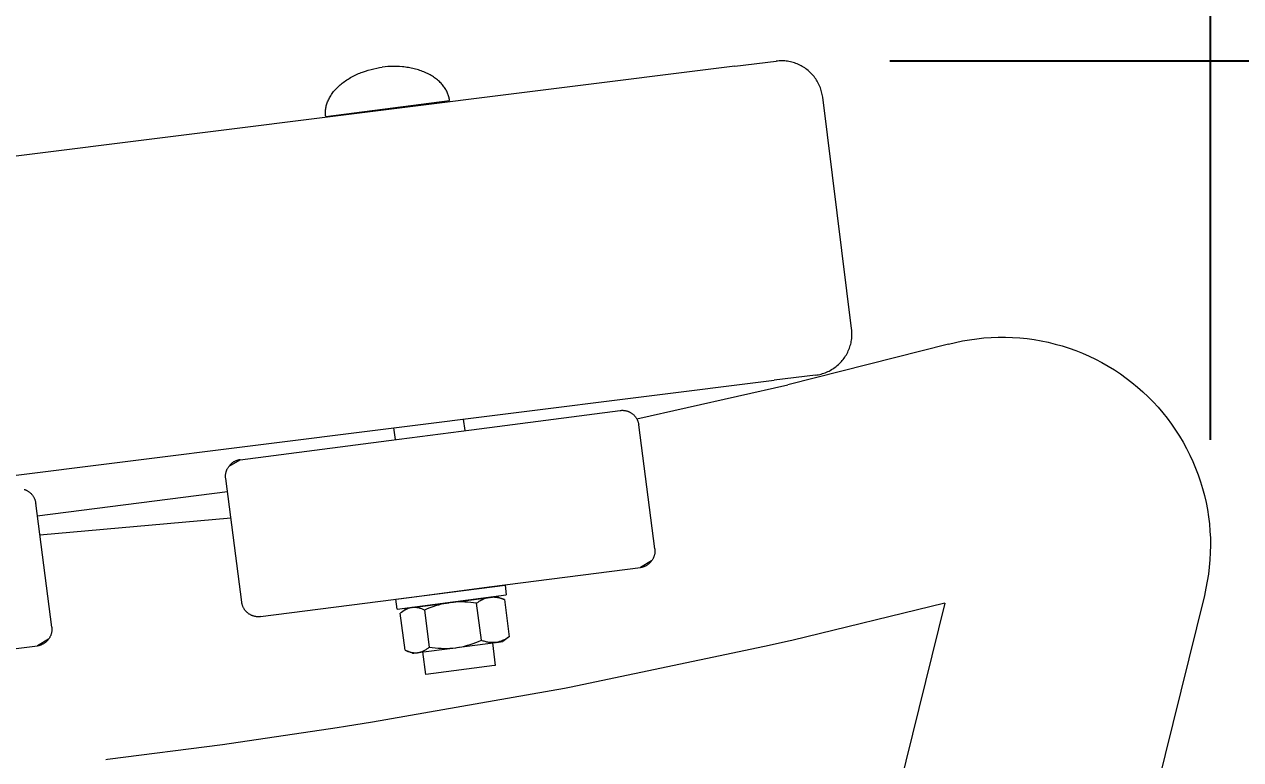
# Model space of a CAD drawing. Header units: inches. Extents: x -9 to 187, y -3 to 135.
# Drawn here: x 166.89 to 172.64, y 112.22 to 115.69 of the extents above; entities that cross this region are included whole.
import ezdxf

# ---------------------------------------------------------------- set-up
doc = ezdxf.new("R2010")
doc.units = ezdxf.units.IN
doc.layers.add('ZANO_R', color=7, linetype='Continuous', lineweight=0)
doc.layers.add('ZANO_W', color=1, linetype='Continuous', lineweight=0)
doc.styles.get("Standard").update_dxf_attribs({"font": 'arial.ttf'})
doc.dimstyles.new('amerykanie', dxfattribs={"dimtxt": 50, "dimasz": 50, "dimexe": 0.5, "dimexo": 0.5, "dimgap": 1, "dimtad": 1, "dimdec": 0, "dimzin": 0, "dimlunit": 5, "dimtxsty": 'Standard', "dimcen": 0.09, "dimclrd": 1, "dimclre": 1, "dimclrt": 1, "dimazin": 0, "dimtfac": 1, "dimtdec": 0, "dimtmove": 0, "dimatfit": 3, "dimfxl": 1, "dimtzin": 0, "dimarcsym": 1})

# ---------------------------------------------------------------- blocks, each defined once
blk = doc.blocks.new('*D357')
at = {"layer": 'ZANO_W', "color": 1, "lineweight": -2}
for p, q in [((170.9796, 115.5202), (177.164, 115.5202)), ((176.664, 99.6059), (176.664, 114.5202)), ((173.0397, 98.6059), (177.164, 98.6059))]:
    blk.add_line(p, q, dxfattribs=at)
at = {"layer": 'ZANO_W', "color": 1}
for points in [[(176.8307, 114.5202), (176.4974, 114.5202), (176.664, 115.5202)], [(176.4974, 99.6059), (176.8307, 99.6059), (176.664, 98.6059)]]:
    blk.add_solid(points, dxfattribs=at)
at = {"layer": 'ZANO_W', "color": 1, "insert": (175.3238, 107.063), "char_height": 1.625, "attachment_point": 5, "rotation": 90}
blk.add_mtext('16 15/16', dxfattribs=at)
blk = doc.blocks.new('*D359')
at = {"layer": 'ZANO_W', "color": 1, "lineweight": -2}
for p, q in [((155.046, 122.6297), (155.046, 118.629)), ((172.4947, 113.7294), (172.4947, 119.629)), ((156.046, 119.129), (171.4947, 119.129))]:
    blk.add_line(p, q, dxfattribs=at)
at = {"layer": 'ZANO_W', "color": 1}
for points in [[(156.046, 119.2957), (156.046, 118.9624), (155.046, 119.129)], [(171.4947, 118.9624), (171.4947, 119.2957), (172.4947, 119.129)]]:
    blk.add_solid(points, dxfattribs=at)
at = {"layer": 'ZANO_W', "color": 1, "insert": (163.7704, 120.4693), "char_height": 1.625, "attachment_point": 5}
blk.add_mtext('17 7/16', dxfattribs=at)

msp = doc.modelspace()

# ---------------------------------------------------------------- linework, layer by layer
at = {"layer": 'ZANO_R'}
for p, q in [((170.24737, 115.49465), (163.99715, 114.71357)), ((168.52802, 115.48022), (168.54138, 115.48344)), ((168.54138, 115.48344), (168.55467, 115.4862)), ((168.55467, 115.4862), (168.56784, 115.48851)), ((168.56784, 115.48851), (168.58087, 115.4904)), ((168.59395, 115.4919), (168.58087, 115.4904)), ((168.60728, 115.49303), (168.59395, 115.4919)), ((168.62084, 115.49376), (168.60728, 115.49303)), ((168.63457, 115.49406), (168.62084, 115.49376)), ((168.64845, 115.49393), (168.63457, 115.49406)), ((168.66242, 115.49333), (168.64845, 115.49393)), ((168.67643, 115.49226), (168.66242, 115.49333)), ((168.68343, 115.49154), (168.67643, 115.49226)), ((168.69043, 115.4907), (168.68343, 115.49154)), ((168.69741, 115.48973), (168.69043, 115.4907)), ((168.70437, 115.48863), (168.69741, 115.48973)), ((168.71129, 115.48741), (168.70437, 115.48863)), ((168.71818, 115.48606), (168.71129, 115.48741)), ((168.72503, 115.48459), (168.71818, 115.48606)), ((168.73182, 115.48298), (168.72503, 115.48459)), ((168.73856, 115.48125), (168.73182, 115.48298)), ((170.24737, 115.49465), (170.44269, 115.51906)), ((170.44938, 115.51978), (170.44269, 115.51906)), ((170.45608, 115.52027), (170.44938, 115.51978)), ((170.46279, 115.52054), (170.45608, 115.52027)), ((170.46952, 115.52057), (170.46279, 115.52054)), ((170.47623, 115.52037), (170.46952, 115.52057)), ((170.48294, 115.51994), (170.47623, 115.52037)), ((170.48963, 115.51929), (170.48294, 115.51994)), ((170.49629, 115.51841), (170.48963, 115.51929)), ((170.50292, 115.5173), (170.49629, 115.51841)), ((170.50951, 115.51596), (170.50292, 115.5173)), ((170.51605, 115.5144), (170.50951, 115.51596)), ((170.52253, 115.51262), (170.51605, 115.5144)), ((170.52894, 115.51062), (170.52253, 115.51262)), ((170.53529, 115.50839), (170.52894, 115.51062)), ((170.54155, 115.50596), (170.53529, 115.50839)), ((170.54773, 115.50331), (170.54155, 115.50596)), ((170.55381, 115.50045), (170.54773, 115.50331)), ((170.5598, 115.49739), (170.55381, 115.50045)), ((170.56567, 115.49412), (170.5598, 115.49739)), ((170.57143, 115.49066), (170.56567, 115.49412)), ((170.57707, 115.487), (170.57143, 115.49066)), ((170.58258, 115.48315), (170.57707, 115.487)), ((170.58795, 115.47912), (170.58258, 115.48315)), ((168.40199, 115.42278), (168.40751, 115.42667)), ((168.40751, 115.42667), (168.41315, 115.43047)), ((168.41315, 115.43047), (168.41891, 115.43417)), ((168.41891, 115.43417), (168.42478, 115.43778)), ((168.42478, 115.43778), (168.43075, 115.44128)), ((168.43075, 115.44128), (168.43682, 115.44467)), ((168.43682, 115.44467), (168.44298, 115.44795)), ((168.44298, 115.44795), (168.44922, 115.45113)), ((168.44922, 115.45113), (168.45554, 115.45419)), ((168.45554, 115.45419), (168.46193, 115.45715)), ((168.46193, 115.45715), (168.46837, 115.45998)), ((168.46837, 115.45998), (168.47487, 115.4627)), ((168.47487, 115.4627), (168.48142, 115.4653)), ((168.48142, 115.4653), (168.48801, 115.46779)), ((168.48801, 115.46779), (168.50128, 115.4724)), ((168.50128, 115.4724), (168.51464, 115.47655)), ((168.51464, 115.47655), (168.52802, 115.48022)), ((168.74523, 115.47939), (168.73856, 115.48125)), ((168.75182, 115.47741), (168.74523, 115.47939)), ((168.75833, 115.4753), (168.75182, 115.47741)), ((168.76476, 115.47307), (168.75833, 115.4753)), ((168.77109, 115.47072), (168.76476, 115.47307)), ((168.77732, 115.46824), (168.77109, 115.47072)), ((168.78344, 115.46565), (168.77732, 115.46824)), ((168.78945, 115.46294), (168.78344, 115.46565)), ((168.79534, 115.46012), (168.78945, 115.46294)), ((168.8011, 115.45719), (168.79534, 115.46012)), ((168.80672, 115.45415), (168.8011, 115.45719)), ((168.81221, 115.45101), (168.80672, 115.45415)), ((168.81756, 115.44776), (168.81221, 115.45101)), ((168.82276, 115.44442), (168.81756, 115.44776)), ((168.8278, 115.44098), (168.82276, 115.44442)), ((168.83269, 115.43746), (168.8278, 115.44098)), ((168.83742, 115.43385), (168.83269, 115.43746)), ((168.84199, 115.43016), (168.83742, 115.43385)), ((168.84638, 115.42639), (168.84199, 115.43016)), ((168.85061, 115.42255), (168.84638, 115.42639)), ((170.59319, 115.4749), (170.58795, 115.47912)), ((170.59827, 115.47051), (170.59319, 115.4749)), ((170.60321, 115.46594), (170.59827, 115.47051)), ((170.60798, 115.46121), (170.60321, 115.46594)), ((170.6126, 115.45632), (170.60798, 115.46121)), ((170.61704, 115.45128), (170.6126, 115.45632)), ((170.6213, 115.44608), (170.61704, 115.45128)), ((170.62539, 115.44075), (170.6213, 115.44608)), ((170.62929, 115.43528), (170.62539, 115.44075)), ((170.63301, 115.42967), (170.62929, 115.43528)), ((170.63653, 115.42395), (170.63301, 115.42967)), ((168.34381, 115.36545), (168.34728, 115.37019)), ((168.34728, 115.37019), (168.35093, 115.37489)), ((168.35093, 115.37489), (168.35476, 115.37955)), ((168.35476, 115.37955), (168.35876, 115.38416)), ((168.35876, 115.38416), (168.36293, 115.38871)), ((168.36293, 115.38871), (168.36727, 115.39322)), ((168.36727, 115.39322), (168.37177, 115.39766)), ((168.37177, 115.39766), (168.37644, 115.40204)), ((168.37644, 115.40204), (168.38126, 115.40634)), ((168.38126, 115.40634), (168.38623, 115.41057)), ((168.38623, 115.41057), (168.39134, 115.41473)), ((168.39134, 115.41473), (168.3966, 115.4188)), ((168.3966, 115.4188), (168.40199, 115.42278)), ((168.85467, 115.41864), (168.85061, 115.42255)), ((168.85855, 115.41467), (168.85467, 115.41864)), ((168.86225, 115.41063), (168.85855, 115.41467)), ((168.86578, 115.40655), (168.86225, 115.41063)), ((168.86913, 115.40241), (168.86578, 115.40655)), ((168.8723, 115.39823), (168.86913, 115.40241)), ((168.8753, 115.39402), (168.8723, 115.39823)), ((168.87811, 115.38976), (168.8753, 115.39402)), ((168.88074, 115.38547), (168.87811, 115.38976)), ((168.8832, 115.38116), (168.88074, 115.38547)), ((168.88548, 115.37683), (168.8832, 115.38116)), ((168.88759, 115.37248), (168.88548, 115.37683)), ((168.88952, 115.36812), (168.88759, 115.37248)), ((168.89128, 115.36374), (168.88952, 115.36812)), ((170.63985, 115.4181), (170.63653, 115.42395)), ((170.64297, 115.41215), (170.63985, 115.4181)), ((170.64589, 115.4061), (170.64297, 115.41215)), ((170.64859, 115.39994), (170.64589, 115.4061)), ((170.65109, 115.3937), (170.64859, 115.39994)), ((170.65337, 115.38738), (170.65109, 115.3937)), ((170.65543, 115.38098), (170.65337, 115.38738)), ((170.65728, 115.37452), (170.65543, 115.38098)), ((170.6589, 115.368), (170.65728, 115.37452)), ((170.6603, 115.36143), (170.6589, 115.368)), ((168.31343, 115.25718), (168.89902, 115.33323)), ((168.31648, 115.30756), (168.31775, 115.31235)), ((168.31775, 115.31235), (168.3192, 115.31717)), ((168.3192, 115.31717), (168.32084, 115.322)), ((168.32084, 115.322), (168.32265, 115.32685)), ((168.32265, 115.32685), (168.32465, 115.3317)), ((168.32465, 115.3317), (168.32683, 115.33655)), ((168.32683, 115.33655), (168.3292, 115.3414)), ((168.3292, 115.3414), (168.33175, 115.34625)), ((168.33175, 115.34625), (168.33449, 115.35108)), ((168.33449, 115.35108), (168.33741, 115.35589)), ((168.33741, 115.35589), (168.34052, 115.36069)), ((168.34052, 115.36069), (168.34381, 115.36545)), ((168.77019, 115.3165), (168.77102, 115.31015)), ((168.89287, 115.35937), (168.89128, 115.36374)), ((168.8943, 115.35499), (168.89287, 115.35937)), ((168.89556, 115.35062), (168.8943, 115.35499)), ((168.89666, 115.34625), (168.89556, 115.35062)), ((168.8976, 115.3419), (168.89666, 115.34625)), ((168.89839, 115.33756), (168.8976, 115.3419)), ((168.89902, 115.33323), (168.89839, 115.33756)), ((170.66147, 115.35481), (170.6603, 115.36143)), ((170.66242, 115.34815), (170.66147, 115.35481)), ((170.79911, 114.25436), (170.66242, 115.34815)), ((168.31233, 115.27487), (168.31243, 115.27942)), ((168.31238, 115.27037), (168.31233, 115.27487)), ((168.31259, 115.26592), (168.31238, 115.27037)), ((168.31243, 115.27942), (168.31269, 115.28402)), ((168.31293, 115.26152), (168.31259, 115.26592)), ((168.31269, 115.28402), (168.31311, 115.28865)), ((168.31343, 115.25718), (168.31293, 115.26152)), ((168.31311, 115.28865), (168.3137, 115.29333)), ((168.3137, 115.29333), (168.31445, 115.29804)), ((168.31445, 115.29804), (168.31538, 115.30279)), ((168.31538, 115.30279), (168.31648, 115.30756)), ((168.44288, 115.26915), (168.44226, 115.27391)), ((170.79983, 114.24768), (170.79911, 114.25436)), ((170.80032, 114.24098), (170.79983, 114.24768)), ((170.79999, 114.21412), (170.80042, 114.22082)), ((170.80058, 114.23426), (170.80032, 114.24098)), ((170.80042, 114.22082), (170.80062, 114.22754)), ((170.80062, 114.22754), (170.80058, 114.23426)), ((171.25667, 114.18087), (170.49704, 113.98896)), ((170.78601, 114.1555), (170.78844, 114.16177)), ((170.78844, 114.16177), (170.79066, 114.16811)), ((170.79066, 114.16811), (170.79267, 114.17453)), ((170.79267, 114.17453), (170.79445, 114.18101)), ((170.79445, 114.18101), (170.79601, 114.18755)), ((170.79601, 114.18755), (170.79734, 114.19413)), ((170.79734, 114.19413), (170.79845, 114.20076)), ((170.79845, 114.20076), (170.79934, 114.20743)), ((170.79934, 114.20743), (170.79999, 114.21412)), ((171.25667, 114.18087), (171.28969, 114.18907)), ((171.28969, 114.18907), (171.32297, 114.19613)), ((171.32297, 114.19613), (171.35648, 114.20204)), ((171.35648, 114.20204), (171.39017, 114.20678)), ((171.39017, 114.20678), (171.424, 114.21035)), ((171.424, 114.21035), (171.45794, 114.21276)), ((171.45794, 114.21276), (171.49194, 114.21399)), ((171.49194, 114.21399), (171.52596, 114.21404)), ((171.52596, 114.21404), (171.55996, 114.21292)), ((171.55996, 114.21292), (171.59391, 114.21062)), ((171.59391, 114.21062), (171.62775, 114.20715)), ((171.62775, 114.20715), (171.66145, 114.20252)), ((171.66145, 114.20252), (171.69498, 114.19672)), ((171.69498, 114.19672), (171.72828, 114.18976)), ((171.72828, 114.18976), (171.76132, 114.18166)), ((171.76132, 114.18166), (171.79407, 114.17242)), ((171.79407, 114.17242), (171.82647, 114.16206)), ((171.82647, 114.16206), (171.8585, 114.15058)), ((170.75055, 114.09878), (170.75495, 114.10387)), ((170.75495, 114.10387), (170.75916, 114.1091)), ((170.75916, 114.1091), (170.7632, 114.11448)), ((170.7632, 114.11448), (170.76705, 114.11999)), ((170.76705, 114.11999), (170.77071, 114.12563)), ((170.77071, 114.12563), (170.77417, 114.13139)), ((170.77417, 114.13139), (170.77744, 114.13726)), ((170.77744, 114.13726), (170.7805, 114.14324)), ((170.7805, 114.14324), (170.78336, 114.14933)), ((170.78336, 114.14933), (170.78601, 114.1555)), ((171.8585, 114.15058), (171.89011, 114.138)), ((171.89011, 114.138), (171.92127, 114.12434)), ((171.92127, 114.12434), (171.95193, 114.10961)), ((171.95193, 114.10961), (171.98207, 114.09382)), ((170.66743, 114.04369), (170.67375, 114.04597)), ((170.67375, 114.04597), (170.67999, 114.04846)), ((170.67999, 114.04846), (170.68614, 114.05117)), ((170.68614, 114.05117), (170.6922, 114.05409)), ((170.6922, 114.05409), (170.69815, 114.05721)), ((170.69815, 114.05721), (170.704, 114.06053)), ((170.704, 114.06053), (170.70972, 114.06405)), ((170.70972, 114.06405), (170.71532, 114.06776)), ((170.71532, 114.06776), (170.7208, 114.07167)), ((170.7208, 114.07167), (170.72613, 114.07575)), ((170.72613, 114.07575), (170.73133, 114.08002)), ((170.73133, 114.08002), (170.73637, 114.08446)), ((170.73637, 114.08446), (170.74126, 114.08907)), ((170.74126, 114.08907), (170.74599, 114.09385)), ((170.74599, 114.09385), (170.75055, 114.09878)), ((171.98207, 114.09382), (172.01165, 114.07701)), ((172.01165, 114.07701), (172.04063, 114.05918)), ((172.04063, 114.05918), (172.06897, 114.04036)), ((164.18266, 113.22914), (170.43288, 114.01023)), ((169.78344, 113.82818), (170.49704, 113.98896)), ((170.6281, 114.03462), (170.43288, 114.01023)), ((170.6281, 114.03462), (170.6282, 114.03464)), ((170.6282, 114.03464), (170.63486, 114.03558)), ((170.63486, 114.03558), (170.64147, 114.03676)), ((170.64147, 114.03676), (170.64805, 114.03816)), ((170.64805, 114.03816), (170.65457, 114.03978)), ((170.65457, 114.03978), (170.66103, 114.04162)), ((170.66103, 114.04162), (170.66743, 114.04369)), ((172.06897, 114.04036), (172.09664, 114.02058)), ((172.09664, 114.02058), (172.12362, 113.99985)), ((172.12362, 113.99985), (172.14986, 113.97819)), ((172.14986, 113.97819), (172.17534, 113.95565)), ((172.17534, 113.95565), (172.20003, 113.93224)), ((172.20003, 113.93224), (172.22389, 113.90798)), ((172.22389, 113.90798), (172.24689, 113.88292)), ((172.24689, 113.88292), (172.26902, 113.85708)), ((168.96369, 113.82662), (168.97073, 113.77242)), ((169.00194, 113.77647), (169.70466, 113.8677)), ((169.70466, 113.8677), (169.70733, 113.868)), ((169.70733, 113.868), (169.71001, 113.86821)), ((169.71001, 113.86821), (169.71269, 113.86833)), ((169.71269, 113.86833), (169.71538, 113.86835)), ((169.71538, 113.86835), (169.71806, 113.86829)), ((169.71806, 113.86829), (169.72074, 113.86813)), ((169.72074, 113.86813), (169.72342, 113.86788)), ((169.72342, 113.86788), (169.72608, 113.86754)), ((169.72608, 113.86754), (169.72873, 113.86711)), ((169.72873, 113.86711), (169.73137, 113.86659)), ((169.73137, 113.86659), (169.73399, 113.86598)), ((169.73399, 113.86598), (169.73658, 113.86528)), ((169.73658, 113.86528), (169.73915, 113.86449)), ((169.73915, 113.86449), (169.74169, 113.86362)), ((169.74169, 113.86362), (169.7442, 113.86266)), ((169.7442, 113.86266), (169.74668, 113.86161)), ((169.74668, 113.86161), (169.74912, 113.86048)), ((169.74912, 113.86048), (169.75152, 113.85926)), ((169.75152, 113.85926), (169.75388, 113.85797)), ((169.75388, 113.85797), (169.75619, 113.8566)), ((169.75619, 113.8566), (169.75845, 113.85514)), ((169.75845, 113.85514), (169.76066, 113.85361)), ((169.76066, 113.85361), (169.76282, 113.85201)), ((169.76282, 113.85201), (169.76493, 113.85033)), ((169.76493, 113.85033), (169.76697, 113.84859)), ((169.76697, 113.84859), (169.76895, 113.84677)), ((169.76895, 113.84677), (169.77087, 113.84489)), ((169.77087, 113.84489), (169.77273, 113.84294)), ((169.77273, 113.84294), (169.77451, 113.84093)), ((169.77451, 113.84093), (169.77623, 113.83886)), ((169.77623, 113.83886), (169.77788, 113.83673)), ((169.77788, 113.83673), (169.77945, 113.83455)), ((169.77945, 113.83455), (169.78095, 113.83232)), ((169.78095, 113.83232), (169.78237, 113.83003)), ((169.78237, 113.83003), (169.78371, 113.8277)), ((169.78371, 113.8277), (169.78497, 113.82533)), ((169.78497, 113.82533), (169.78615, 113.82291)), ((169.78615, 113.82291), (169.78724, 113.82045)), ((169.78724, 113.82045), (169.78825, 113.81796)), ((169.78825, 113.81796), (169.78918, 113.81543)), ((169.78918, 113.81543), (169.79002, 113.81288)), ((172.26902, 113.85708), (172.29024, 113.83049)), ((172.29024, 113.83049), (172.31053, 113.80318)), ((168.61153, 113.72579), (169.00194, 113.77647)), ((168.6428, 113.72985), (168.63555, 113.78562)), ((169.79002, 113.81288), (169.79077, 113.8103)), ((169.79077, 113.8103), (169.79143, 113.80769)), ((169.79143, 113.80769), (169.792, 113.80506)), ((169.792, 113.80506), (169.79248, 113.80242)), ((169.79248, 113.80242), (169.79287, 113.79976)), ((169.8689, 113.21415), (169.79287, 113.79976)), ((172.31053, 113.80318), (172.32987, 113.77518)), ((172.32987, 113.77518), (172.34822, 113.74654)), ((167.90881, 113.63456), (168.61153, 113.72579)), ((172.34822, 113.74654), (172.36557, 113.71728)), ((172.36557, 113.71728), (172.38191, 113.68743)), ((172.38191, 113.68743), (172.3972, 113.65704)), ((172.3972, 113.65704), (172.41143, 113.62614)), ((167.84496, 113.5834), (167.84592, 113.58591)), ((167.84592, 113.58591), (167.84697, 113.58839)), ((167.84697, 113.58839), (167.8481, 113.59083)), ((167.8481, 113.59083), (167.84931, 113.59323)), ((167.84931, 113.59323), (167.85061, 113.59558)), ((167.85061, 113.59558), (167.85198, 113.59789)), ((167.85198, 113.59789), (167.85344, 113.60016)), ((167.85344, 113.60016), (167.85497, 113.60237)), ((167.85497, 113.60237), (167.85657, 113.60452)), ((167.85657, 113.60452), (167.90881, 113.63456)), ((167.85825, 113.60663), (167.85657, 113.60452)), ((167.85999, 113.60867), (167.85825, 113.60663)), ((167.86181, 113.61065), (167.85999, 113.60867)), ((167.86369, 113.61257), (167.86181, 113.61065)), ((167.86564, 113.61442), (167.86369, 113.61257)), ((167.86765, 113.61621), (167.86564, 113.61442)), ((167.86972, 113.61793), (167.86765, 113.61621)), ((167.87184, 113.61957), (167.86972, 113.61793)), ((167.87403, 113.62114), (167.87184, 113.61957)), ((167.87626, 113.62264), (167.87403, 113.62114)), ((167.87854, 113.62406), (167.87626, 113.62264)), ((167.88087, 113.6254), (167.87854, 113.62406)), ((167.88325, 113.62666), (167.88087, 113.6254)), ((167.88567, 113.62784), (167.88325, 113.62666)), ((167.88812, 113.62893), (167.88567, 113.62784)), ((167.89061, 113.62994), (167.88812, 113.62893)), ((167.89314, 113.63087), (167.89061, 113.62994)), ((167.89569, 113.6317), (167.89314, 113.63087)), ((167.89827, 113.63245), (167.89569, 113.6317)), ((167.90088, 113.63311), (167.89827, 113.63245)), ((167.90351, 113.63369), (167.90088, 113.63311)), ((167.90615, 113.63417), (167.90351, 113.63369)), ((167.90881, 113.63456), (167.90615, 113.63417)), ((172.41143, 113.62614), (172.42458, 113.59476)), ((172.42458, 113.59476), (172.43664, 113.56295)), ((167.84022, 113.55707), (167.84028, 113.55976)), ((167.84024, 113.55438), (167.84022, 113.55707)), ((167.84036, 113.5517), (167.84024, 113.55438)), ((167.84028, 113.55976), (167.84044, 113.56244)), ((167.84057, 113.54902), (167.84036, 113.5517)), ((167.84044, 113.56244), (167.84069, 113.56512)), ((167.84087, 113.54634), (167.84057, 113.54902)), ((167.84069, 113.56512), (167.84103, 113.56779)), ((167.91689, 112.96074), (167.84087, 113.54634)), ((167.84103, 113.56779), (167.84146, 113.57044)), ((167.84146, 113.57044), (167.84198, 113.57308)), ((167.84198, 113.57308), (167.84259, 113.5757)), ((167.84259, 113.5757), (167.84329, 113.57829)), ((167.84329, 113.57829), (167.84408, 113.58086)), ((167.84408, 113.58086), (167.84496, 113.5834)), ((172.43664, 113.56295), (172.4476, 113.53074)), ((172.4476, 113.53074), (172.45744, 113.49817)), ((166.88926, 113.4942), (166.8918, 113.49332)), ((166.8918, 113.49332), (166.89432, 113.49236)), ((166.89432, 113.49236), (166.89679, 113.49131)), ((166.89679, 113.49131), (166.89923, 113.49018)), ((166.89923, 113.49018), (166.90163, 113.48897)), ((166.90163, 113.48897), (166.90399, 113.48767)), ((166.90399, 113.48767), (166.9063, 113.4863)), ((166.9063, 113.4863), (166.90856, 113.48485)), ((166.90856, 113.48485), (166.91078, 113.48332)), ((166.91078, 113.48332), (166.91293, 113.48171)), ((166.91293, 113.48171), (166.91504, 113.48004)), ((166.91504, 113.48004), (166.91708, 113.47829)), ((166.91708, 113.47829), (166.91906, 113.47647)), ((166.91906, 113.47647), (166.92099, 113.47459)), ((166.92099, 113.47459), (166.92284, 113.47264)), ((166.92284, 113.47264), (166.92463, 113.47063)), ((166.92463, 113.47063), (166.92634, 113.46856)), ((166.9507, 113.37003), (167.84887, 113.4847)), ((172.45744, 113.49817), (172.46614, 113.46528)), ((166.92634, 113.46856), (166.92799, 113.46644)), ((166.92799, 113.46644), (166.92956, 113.46426)), ((166.92956, 113.46426), (166.93106, 113.46202)), ((166.93106, 113.46202), (166.93248, 113.45974)), ((166.93248, 113.45974), (166.93382, 113.45741)), ((166.93382, 113.45741), (166.93508, 113.45503)), ((166.93508, 113.45503), (166.93626, 113.45261)), ((166.93626, 113.45261), (166.93735, 113.45016)), ((166.93735, 113.45016), (166.93836, 113.44766)), ((166.93836, 113.44766), (166.93929, 113.44514)), ((166.93929, 113.44514), (166.94013, 113.44258)), ((166.94013, 113.44258), (166.94088, 113.44)), ((166.94088, 113.44), (166.94154, 113.43739)), ((166.94154, 113.43739), (166.94211, 113.43477)), ((166.94211, 113.43477), (166.94259, 113.43212)), ((166.94259, 113.43212), (166.94299, 113.42946)), ((167.01901, 112.84386), (166.94299, 113.42946)), ((172.46614, 113.46528), (172.4737, 113.43211)), ((172.4737, 113.43211), (172.48011, 113.3987)), ((167.86534, 113.35782), (166.96272, 113.27742)), ((172.48011, 113.3987), (172.48536, 113.36509)), ((172.48536, 113.36509), (172.48945, 113.33131)), ((172.48945, 113.33131), (172.49237, 113.29741)), ((172.49237, 113.29741), (172.49411, 113.26344)), ((172.49411, 113.26344), (172.49468, 113.22942)), ((169.86717, 113.1848), (169.86647, 113.18221)), ((169.86778, 113.18742), (169.86717, 113.1848)), ((169.86831, 113.19006), (169.86778, 113.18742)), ((169.86874, 113.19271), (169.86831, 113.19006)), ((169.86908, 113.19538), (169.86874, 113.19271)), ((169.8689, 113.21415), (169.8692, 113.21148)), ((169.86933, 113.19806), (169.86908, 113.19538)), ((169.8692, 113.21148), (169.86941, 113.2088)), ((169.86948, 113.20074), (169.86933, 113.19806)), ((169.86941, 113.2088), (169.86953, 113.20612)), ((169.86955, 113.20343), (169.86948, 113.20074)), ((169.86953, 113.20612), (169.86955, 113.20343)), ((172.49408, 113.1954), (172.49229, 113.16143)), ((172.49468, 113.22942), (172.49408, 113.1954)), ((169.09823, 113.03471), (169.80095, 113.12594)), ((169.8532, 113.15597), (169.80095, 113.12594)), ((169.80095, 113.12594), (169.80361, 113.12633)), ((169.80361, 113.12633), (169.80626, 113.12681)), ((169.80626, 113.12681), (169.80889, 113.12738)), ((169.80889, 113.12738), (169.81149, 113.12805)), ((169.81149, 113.12805), (169.81407, 113.1288)), ((169.81407, 113.1288), (169.81663, 113.12963)), ((169.81663, 113.12963), (169.81915, 113.13056)), ((169.81915, 113.13056), (169.82164, 113.13157)), ((169.82164, 113.13157), (169.8241, 113.13266)), ((169.8241, 113.13266), (169.82652, 113.13384)), ((169.82652, 113.13384), (169.82889, 113.1351)), ((169.82889, 113.1351), (169.83122, 113.13644)), ((169.83122, 113.13644), (169.83351, 113.13786)), ((169.83351, 113.13786), (169.83574, 113.13936)), ((169.83574, 113.13936), (169.83792, 113.14093)), ((169.83792, 113.14093), (169.84005, 113.14257)), ((169.84005, 113.14257), (169.84212, 113.14429)), ((169.84212, 113.14429), (169.84413, 113.14607)), ((169.84413, 113.14607), (169.84607, 113.14793)), ((169.84607, 113.14793), (169.84796, 113.14985)), ((169.84796, 113.14985), (169.84977, 113.15183)), ((169.84977, 113.15183), (169.85152, 113.15387)), ((169.85152, 113.15387), (169.8532, 113.15597)), ((169.8548, 113.15813), (169.8532, 113.15597)), ((169.85633, 113.16034), (169.8548, 113.15813)), ((169.85778, 113.16261), (169.85633, 113.16034)), ((169.85916, 113.16492), (169.85778, 113.16261)), ((169.86045, 113.16727), (169.85916, 113.16492)), ((169.86167, 113.16967), (169.86045, 113.16727)), ((169.8628, 113.17211), (169.86167, 113.16967)), ((169.86384, 113.17459), (169.8628, 113.17211)), ((169.86481, 113.1771), (169.86384, 113.17459)), ((169.86568, 113.17964), (169.86481, 113.1771)), ((169.86647, 113.18221), (169.86568, 113.17964)), ((172.48934, 113.12754), (172.48521, 113.09377)), ((172.49229, 113.16143), (172.48934, 113.12754)), ((172.48521, 113.09377), (172.47992, 113.06016)), ((168.64552, 112.97534), (169.16084, 113.04227)), ((168.70783, 112.98403), (169.09823, 113.03471)), ((169.06707, 113.03066), (169.06714, 113.0301)), ((169.16084, 113.04227), (169.16692, 112.99542)), ((172.47348, 113.02675), (172.46588, 112.99359)), ((172.47992, 113.06016), (172.47348, 113.02675)), ((167.91728, 112.95808), (167.91689, 112.96074)), ((167.91777, 112.95543), (167.91728, 112.95808)), ((167.91834, 112.9528), (167.91777, 112.95543)), ((167.919, 112.95019), (167.91834, 112.9528)), ((168.00511, 112.8928), (168.70783, 112.98403)), ((168.6516, 112.92849), (168.64551, 112.97534)), ((168.6516, 112.92849), (169.16692, 112.99542)), ((168.72247, 112.93596), (168.89631, 112.95854)), ((168.73921, 112.98751), (168.73913, 112.98809)), ((168.87341, 112.95436), (168.85976, 112.95131)), ((168.88715, 112.95697), (168.87341, 112.95436)), ((168.90097, 112.95914), (168.88715, 112.95697)), ((168.91489, 112.96057), (168.90097, 112.95914)), ((168.90551, 112.95973), (169.08787, 112.98342)), ((168.92884, 112.96156), (168.91489, 112.96057)), ((168.94282, 112.9621), (168.92884, 112.96156)), ((168.95681, 112.9622), (168.94282, 112.9621)), ((168.97079, 112.96186), (168.95681, 112.9622)), ((168.98476, 112.96107), (168.97079, 112.96186)), ((168.99869, 112.95985), (168.98476, 112.96107)), ((169.01258, 112.95818), (168.99869, 112.95985)), ((169.02641, 112.95608), (169.01258, 112.95818)), ((169.03013, 112.95887), (169.02641, 112.95608)), ((169.04915, 112.781), (169.02641, 112.95608)), ((169.03393, 112.96154), (169.03013, 112.95887)), ((169.03783, 112.96408), (169.03393, 112.96154)), ((169.0418, 112.96649), (169.03783, 112.96408)), ((169.04586, 112.96877), (169.0418, 112.96649)), ((169.04999, 112.97091), (169.04586, 112.96877)), ((169.05418, 112.9729), (169.04999, 112.97091)), ((169.05845, 112.97476), (169.05418, 112.9729)), ((169.06277, 112.97648), (169.05845, 112.97476)), ((169.06715, 112.97805), (169.06277, 112.97648)), ((169.07157, 112.97947), (169.06715, 112.97805)), ((169.07604, 112.98074), (169.07157, 112.97947)), ((169.07323, 112.98325), (169.07345, 112.98155)), ((169.08056, 112.98186), (169.07604, 112.98074)), ((169.0851, 112.98283), (169.08056, 112.98186)), ((169.08968, 112.98365), (169.0851, 112.98283)), ((169.09434, 112.98403), (169.08971, 112.98366)), ((169.09157, 112.9839), (169.12263, 112.98793)), ((169.09898, 112.98426), (169.09434, 112.98403)), ((169.10363, 112.98432), (169.09898, 112.98426)), ((169.10828, 112.98423), (169.10363, 112.98432)), ((169.11292, 112.98399), (169.10828, 112.98423)), ((169.11755, 112.98359), (169.11292, 112.98399)), ((169.12216, 112.98304), (169.11755, 112.98359)), ((169.12676, 112.98233), (169.12216, 112.98304)), ((169.12264, 112.98793), (169.15233, 112.97558)), ((169.13132, 112.98147), (169.12676, 112.98233)), ((169.13586, 112.98046), (169.13132, 112.98147)), ((169.14036, 112.97929), (169.13586, 112.98046)), ((169.14482, 112.97798), (169.14036, 112.97929)), ((169.14923, 112.97652), (169.14482, 112.97798)), ((169.15359, 112.97491), (169.14923, 112.97652)), ((169.15233, 112.97558), (169.15789, 112.97315)), ((169.15789, 112.97315), (169.15359, 112.97491)), ((169.15789, 112.97315), (169.18063, 112.79807)), ((171.2399, 112.95587), (170.25594, 108.97892)), ((171.2399, 112.95587), (170.51671, 112.7805)), ((172.46588, 112.99359), (170.90218, 106.67349)), ((167.91975, 112.94761), (167.919, 112.95019)), ((167.92059, 112.94505), (167.91975, 112.94761)), ((167.92152, 112.94252), (167.92059, 112.94505)), ((167.92253, 112.94003), (167.92152, 112.94252)), ((167.92363, 112.93757), (167.92253, 112.94003)), ((167.92481, 112.93515), (167.92363, 112.93757)), ((167.92607, 112.93278), (167.92481, 112.93515)), ((167.92741, 112.93044), (167.92607, 112.93278)), ((167.92884, 112.92816), (167.92741, 112.93044)), ((167.93033, 112.92592), (167.92884, 112.92816)), ((167.93191, 112.92374), (167.93033, 112.92592)), ((167.93356, 112.92161), (167.93191, 112.92374)), ((167.93528, 112.91954), (167.93356, 112.92161)), ((167.93707, 112.91753), (167.93528, 112.91954)), ((167.93892, 112.91558), (167.93707, 112.91753)), ((167.94085, 112.9137), (167.93892, 112.91558)), ((167.94283, 112.91188), (167.94085, 112.9137)), ((167.94488, 112.91013), (167.94283, 112.91188)), ((167.94699, 112.90846), (167.94488, 112.91013)), ((167.94915, 112.90685), (167.94699, 112.90846)), ((167.95136, 112.90532), (167.94915, 112.90685)), ((167.95363, 112.90387), (167.95136, 112.90532)), ((167.95594, 112.9025), (167.95363, 112.90387)), ((167.9583, 112.9012), (167.95594, 112.9025)), ((167.96071, 112.89999), (167.9583, 112.9012)), ((167.96315, 112.89886), (167.96071, 112.89999)), ((167.96563, 112.89782), (167.96315, 112.89886)), ((167.96813, 112.89686), (167.96563, 112.89782)), ((167.97067, 112.89599), (167.96813, 112.89686)), ((167.97324, 112.8952), (167.97067, 112.89599)), ((167.97583, 112.89451), (167.97324, 112.8952)), ((168.66876, 112.91165), (168.66602, 112.90927)), ((168.68876, 112.73419), (168.66602, 112.90927)), ((168.67157, 112.91393), (168.66876, 112.91165)), ((168.67446, 112.91612), (168.67157, 112.91393)), ((168.67249, 112.91434), (168.69632, 112.93257)), ((168.67742, 112.91821), (168.67446, 112.91612)), ((168.68045, 112.92021), (168.67742, 112.91821)), ((168.68354, 112.9221), (168.68045, 112.92021)), ((168.68669, 112.92389), (168.68354, 112.9221)), ((168.6899, 112.92557), (168.68669, 112.92389)), ((168.69316, 112.92715), (168.6899, 112.92557)), ((168.69648, 112.92862), (168.69316, 112.92715)), ((168.69633, 112.93257), (168.69632, 112.93257)), ((168.69632, 112.93257), (168.69632, 112.93257)), ((168.69632, 112.93257), (168.69632, 112.93257)), ((168.69632, 112.93257), (168.69633, 112.93257)), ((168.69633, 112.93257), (168.69638, 112.93257)), ((168.69638, 112.93257), (168.69664, 112.93261)), ((168.69984, 112.92998), (168.69648, 112.92862)), ((168.69664, 112.93261), (168.69772, 112.93275)), ((168.69772, 112.93275), (168.70217, 112.93332)), ((168.70324, 112.93123), (168.69984, 112.92998)), ((168.70217, 112.93332), (168.71924, 112.93554)), ((168.70668, 112.93236), (168.70324, 112.93123)), ((168.71016, 112.93338), (168.70668, 112.93236)), ((168.71367, 112.93428), (168.71016, 112.93338)), ((168.71721, 112.93507), (168.71367, 112.93428)), ((168.72077, 112.93574), (168.71721, 112.93507)), ((168.72439, 112.936), (168.72077, 112.93574)), ((168.72801, 112.93615), (168.72439, 112.936)), ((168.73164, 112.93617), (168.72801, 112.93615)), ((168.73526, 112.93607), (168.73164, 112.93617)), ((168.73888, 112.93586), (168.73526, 112.93607)), ((168.74249, 112.93552), (168.73888, 112.93586)), ((168.74608, 112.93507), (168.74249, 112.93552)), ((168.74551, 112.93895), (168.74529, 112.94066)), ((168.74966, 112.93449), (168.74608, 112.93507)), ((168.75322, 112.9338), (168.74966, 112.93449)), ((168.75676, 112.93299), (168.75322, 112.9338)), ((168.76026, 112.93207), (168.75676, 112.93299)), ((168.76373, 112.93103), (168.76026, 112.93207)), ((168.76717, 112.92987), (168.76373, 112.93103)), ((168.77056, 112.9286), (168.76717, 112.92987)), ((168.77392, 112.92722), (168.77056, 112.9286)), ((168.77722, 112.92573), (168.77392, 112.92722)), ((168.78048, 112.92413), (168.77722, 112.92573)), ((168.79331, 112.9297), (168.78048, 112.92413)), ((168.78048, 112.92413), (168.80321, 112.74905)), ((168.80631, 112.93486), (168.79331, 112.9297)), ((168.81947, 112.93961), (168.80631, 112.93486)), ((168.83277, 112.94393), (168.81947, 112.93961)), ((168.84621, 112.94783), (168.83277, 112.94393)), ((168.85976, 112.95131), (168.84621, 112.94783)), ((167.01901, 112.84386), (167.01931, 112.84119)), ((167.01931, 112.84119), (167.01952, 112.83851)), ((167.01952, 112.83851), (167.01964, 112.83582)), ((167.97844, 112.8939), (167.97583, 112.89451)), ((167.98107, 112.89338), (167.97844, 112.8939)), ((167.98372, 112.89295), (167.98107, 112.89338)), ((167.98638, 112.89261), (167.98372, 112.89295)), ((167.98905, 112.89237), (167.98638, 112.89261)), ((167.99173, 112.89221), (167.98905, 112.89237)), ((167.99441, 112.89215), (167.99173, 112.89221)), ((167.99709, 112.89217), (167.99441, 112.89215)), ((167.99977, 112.89229), (167.99709, 112.89217)), ((168.00244, 112.8925), (167.99977, 112.89229)), ((168.00511, 112.8928), (168.00244, 112.8925)), ((167.00331, 112.78568), (166.95107, 112.75564)), ((166.99807, 112.77955), (166.99988, 112.78153)), ((166.99988, 112.78153), (167.00163, 112.78358)), ((167.00163, 112.78358), (167.00331, 112.78568)), ((167.00491, 112.78784), (167.00331, 112.78568)), ((167.00644, 112.79005), (167.00491, 112.78784)), ((167.00789, 112.79231), (167.00644, 112.79005)), ((167.00927, 112.79462), (167.00789, 112.79231)), ((167.01056, 112.79698), (167.00927, 112.79462)), ((167.01178, 112.79938), (167.01056, 112.79698)), ((167.01291, 112.80181), (167.01178, 112.79938)), ((167.01396, 112.80429), (167.01291, 112.80181)), ((167.01492, 112.8068), (167.01396, 112.80429)), ((167.0158, 112.80934), (167.01492, 112.8068)), ((167.01658, 112.81191), (167.0158, 112.80934)), ((167.01728, 112.81451), (167.01658, 112.81191)), ((167.0179, 112.81713), (167.01728, 112.81451)), ((167.01842, 112.81976), (167.0179, 112.81713)), ((167.01885, 112.82242), (167.01842, 112.81976)), ((167.01919, 112.82508), (167.01885, 112.82242)), ((167.01944, 112.82776), (167.01919, 112.82508)), ((167.0196, 112.83045), (167.01944, 112.82776)), ((167.01966, 112.83313), (167.0196, 112.83045)), ((167.01964, 112.83582), (167.01966, 112.83313)), ((169.03632, 112.77543), (169.04915, 112.781)), ((169.05346, 112.77924), (169.04915, 112.781)), ((169.15286, 112.78124), (169.1486, 112.77938)), ((169.17587, 112.79431), (169.15032, 112.77478)), ((169.15706, 112.78324), (169.15286, 112.78124)), ((169.16119, 112.78538), (169.15706, 112.78324)), ((169.16524, 112.78765), (169.16119, 112.78538)), ((169.16922, 112.79006), (169.16524, 112.78765)), ((169.17311, 112.7926), (169.16922, 112.79006)), ((169.17692, 112.79528), (169.17311, 112.7926)), ((169.18063, 112.79807), (169.17587, 112.79431)), ((169.18063, 112.79807), (169.17692, 112.79528)), ((170.51671, 112.7805), (170.5079, 112.77848)), ((166.24834, 112.66441), (166.95107, 112.75564)), ((166.95107, 112.75564), (166.95373, 112.75603)), ((166.95373, 112.75603), (166.95637, 112.75652)), ((166.95637, 112.75652), (166.959, 112.75709)), ((166.959, 112.75709), (166.9616, 112.75775)), ((166.9616, 112.75775), (166.96419, 112.7585)), ((166.96419, 112.7585), (166.96674, 112.75934)), ((166.96674, 112.75934), (166.96926, 112.76026)), ((166.96926, 112.76026), (166.97176, 112.76127)), ((166.97176, 112.76127), (166.97421, 112.76237)), ((166.97421, 112.76237), (166.97663, 112.76355)), ((166.97663, 112.76355), (166.979, 112.7648)), ((166.979, 112.7648), (166.98133, 112.76614)), ((166.98133, 112.76614), (166.98362, 112.76756)), ((166.98362, 112.76756), (166.98585, 112.76906)), ((166.98585, 112.76906), (166.98803, 112.77063)), ((166.98803, 112.77063), (166.99016, 112.77228)), ((166.99016, 112.77228), (166.99223, 112.77399)), ((166.99223, 112.77399), (166.99424, 112.77578)), ((166.99424, 112.77578), (166.99619, 112.77763)), ((166.99619, 112.77763), (166.99807, 112.77955)), ((168.68876, 112.73419), (168.69201, 112.73259)), ((168.69201, 112.73259), (168.69531, 112.7311)), ((168.69531, 112.7311), (168.69867, 112.72972)), ((168.72401, 112.71941), (168.69633, 112.73093)), ((168.69867, 112.72972), (168.70206, 112.72845)), ((168.70206, 112.72845), (168.7055, 112.7273)), ((168.7055, 112.7273), (168.70897, 112.72626)), ((168.70897, 112.72626), (168.71248, 112.72533)), ((168.71248, 112.72533), (168.71601, 112.72452)), ((168.71601, 112.72452), (168.71957, 112.72383)), ((168.71957, 112.72383), (168.72315, 112.72326)), ((168.72315, 112.72326), (168.72674, 112.7228)), ((168.72674, 112.7228), (168.73035, 112.72247)), ((168.74846, 112.72258), (168.75202, 112.72325)), ((168.75016, 112.7228), (168.92504, 112.74552)), ((168.75202, 112.72325), (168.75556, 112.72404)), ((168.75556, 112.72404), (168.75907, 112.72494)), ((168.75907, 112.72494), (168.76255, 112.72596)), ((168.76255, 112.72596), (168.76599, 112.7271)), ((168.76599, 112.7271), (168.7694, 112.72834)), ((168.7694, 112.72834), (168.77276, 112.7297)), ((168.77276, 112.7297), (168.77607, 112.73117)), ((168.78704, 112.6192), (168.7732, 112.7258)), ((168.77607, 112.73117), (168.77933, 112.73275)), ((168.77933, 112.73275), (168.78254, 112.73443)), ((168.78254, 112.73443), (168.7857, 112.73622)), ((168.7857, 112.73622), (168.78879, 112.73812)), ((168.78879, 112.73812), (168.79181, 112.74011)), ((168.79181, 112.74011), (168.79477, 112.7422)), ((168.79477, 112.7422), (168.79766, 112.74439)), ((168.79766, 112.74439), (168.80048, 112.74668)), ((168.80048, 112.74668), (168.80321, 112.74905)), ((168.80321, 112.74905), (168.81704, 112.74695)), ((168.81704, 112.74695), (168.83093, 112.74528)), ((168.83093, 112.74528), (168.84487, 112.74406)), ((168.84487, 112.74406), (168.85883, 112.74327)), ((168.85883, 112.74327), (168.87282, 112.74293)), ((168.87282, 112.74293), (168.88681, 112.74303)), ((168.88681, 112.74303), (168.90079, 112.74358)), ((168.90079, 112.74358), (168.91474, 112.74456)), ((168.91474, 112.74456), (168.92866, 112.74599)), ((168.92866, 112.74599), (168.94247, 112.74816)), ((168.9325, 112.74649), (169.11556, 112.77026)), ((168.94247, 112.74816), (168.95622, 112.75077)), ((168.95622, 112.75077), (168.96987, 112.75382)), ((168.96987, 112.75382), (168.98342, 112.7573)), ((168.98342, 112.7573), (168.99685, 112.7612)), ((168.99685, 112.7612), (169.01016, 112.76553)), ((169.01016, 112.76553), (169.02332, 112.77027)), ((169.02332, 112.77027), (169.03632, 112.77543)), ((169.05782, 112.77763), (169.05346, 112.77924)), ((169.06223, 112.77617), (169.05782, 112.77763)), ((169.06669, 112.77486), (169.06223, 112.77617)), ((169.07119, 112.77369), (169.06669, 112.77486)), ((169.07573, 112.77268), (169.07119, 112.77369)), ((169.0803, 112.77182), (169.07573, 112.77268)), ((169.0849, 112.77111), (169.0803, 112.77182)), ((169.08951, 112.77056), (169.0849, 112.77111)), ((169.09414, 112.77016), (169.08951, 112.77056)), ((169.09879, 112.76992), (169.09414, 112.77016)), ((169.10344, 112.76983), (169.09879, 112.76992)), ((169.10113, 112.76839), (169.11498, 112.66179)), ((169.10809, 112.7699), (169.10344, 112.76983)), ((169.11273, 112.77012), (169.10809, 112.7699)), ((169.11736, 112.7705), (169.11273, 112.77012)), ((169.12194, 112.77131), (169.11736, 112.7705)), ((169.11926, 112.77074), (169.15032, 112.77478)), ((169.12649, 112.77228), (169.12194, 112.77131)), ((169.131, 112.77341), (169.12649, 112.77228)), ((169.13547, 112.77468), (169.131, 112.77341)), ((169.1399, 112.7761), (169.13547, 112.77468)), ((169.14428, 112.77767), (169.1399, 112.7761)), ((169.1486, 112.77938), (169.14428, 112.77767)), ((170.38781, 112.75118), (169.46487, 112.55819)), ((170.5079, 112.77848), (170.38781, 112.75118)), ((168.72401, 112.71941), (168.72401, 112.71941)), ((168.72401, 112.71941), (168.72401, 112.71941)), ((168.72401, 112.71941), (168.72401, 112.71941)), ((168.72401, 112.71941), (168.72402, 112.71941)), ((168.72402, 112.71941), (168.72407, 112.71942)), ((168.72407, 112.71942), (168.72432, 112.71945)), ((168.72432, 112.71945), (168.72541, 112.71959)), ((168.72541, 112.71959), (168.72985, 112.72017)), ((168.72985, 112.72017), (168.74693, 112.72238)), ((168.73035, 112.72247), (168.73397, 112.72225)), ((168.73397, 112.72225), (168.7376, 112.72215)), ((168.7376, 112.72215), (168.74122, 112.72218)), ((168.74122, 112.72218), (168.74484, 112.72232)), ((168.74484, 112.72232), (168.74846, 112.72258)), ((169.11165, 112.66136), (168.78705, 112.6192)), ((169.11415, 112.66168), (169.11165, 112.66136)), ((169.11479, 112.66177), (169.11415, 112.66168)), ((169.11494, 112.66179), (169.11479, 112.66177)), ((169.11497, 112.66179), (169.11494, 112.66179)), ((169.11498, 112.66179), (169.11497, 112.66179)), ((169.11498, 112.66179), (169.11498, 112.66179)), ((169.11498, 112.66179), (169.11498, 112.66179)), ((169.11498, 112.66179), (169.11498, 112.66179)), ((169.11498, 112.66179), (169.11498, 112.66179)), ((169.44265, 112.55391), (168.53448, 112.39332)), ((169.46487, 112.55819), (169.44265, 112.55391)), ((168.53448, 112.39332), (168.40669, 112.37297)), ((168.36705, 112.36677), (167.82552, 112.28738)), ((168.40669, 112.37297), (168.36705, 112.36677)), ((167.82552, 112.28738), (167.28267, 112.21765)), ((167.28267, 112.21765), (167.27389, 112.2166))]:
    msp.add_line(p, q, dxfattribs=at)

# ---------------------------------------------------------------- dimensions: what is measured, and where the dimension line sits
at = {"layer": 'ZANO_W'}
dim = msp.add_linear_dim(base=(172.49468, 119.12904), p1=(155.04604, 123.12973), p2=(172.49468, 113.22942), dimstyle='amerykanie', override={"dimtxt": 1.625, "dimasz": 1, "dimgap": 0.5, "dimdec": 4, "dimaunit": 1, "dimadec": 1, "dimtdec": 4, "dimtmove": 1, "dimfrac": 2}, dxfattribs=at)
dim.commit()
dim.dimension.update_dxf_attribs({"geometry": '*D359', "text_midpoint": (163.77036, 120.46925)})
dim = msp.add_linear_dim(base=(176.66402, 115.52016), p1=(172.53973, 98.60586), p2=(170.47959, 115.52016), angle=90, dimstyle='amerykanie', override={"dimtxt": 1.625, "dimasz": 1, "dimgap": 0.5, "dimdec": 4, "dimaunit": 1, "dimadec": 1, "dimtdec": 4, "dimtmove": 1, "dimfrac": 2}, dxfattribs=at)
dim.commit()
dim.dimension.update_dxf_attribs({"geometry": '*D357', "text_midpoint": (175.32381, 107.06301)})

doc.saveas('drawing.dxf')
